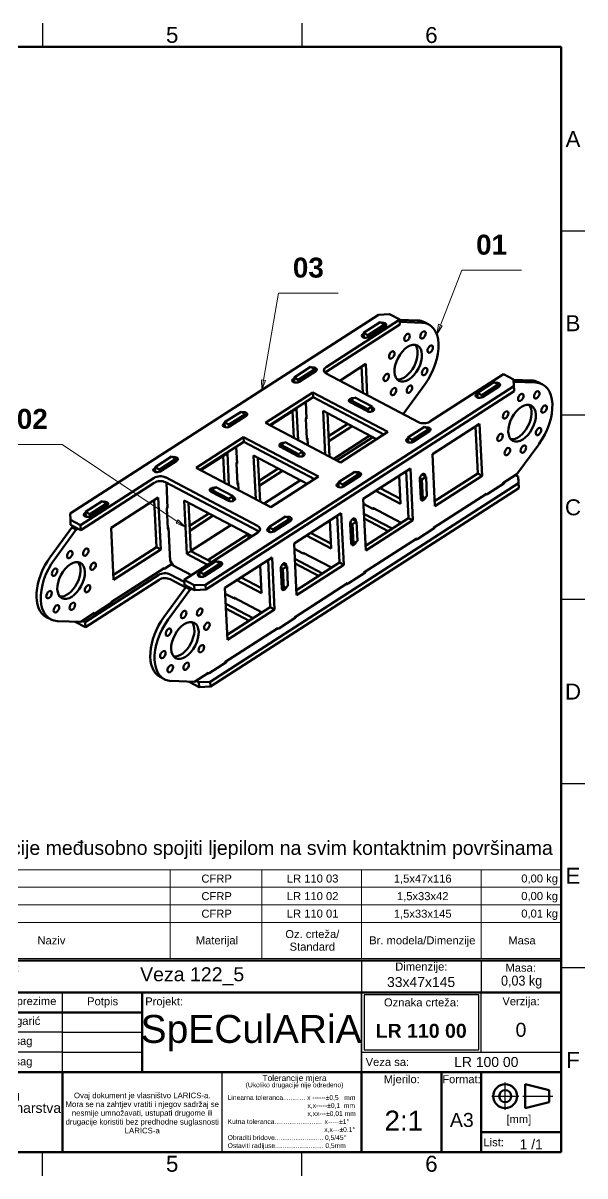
# Model space of a CAD drawing. Header units: millimetres. Extents: x 0 to 277, y 3 to 195.
# Drawn here: x 183.4 to 277.3, y 2.7 to 195.3 of the extents above; entities that cross this region are included whole.
import ezdxf
from ezdxf.enums import TextEntityAlignment as Align

# ---------------------------------------------------------------- set-up
doc = ezdxf.new("R2010")
doc.units = ezdxf.units.MM
doc.header["$LTSCALE"] = 0.666667
doc.layers.add('Sketch Geometry(INTECO)', color=7, linetype='Continuous', lineweight=50)
doc.layers.add('Symbols(INTECO)', color=7, linetype='Continuous', lineweight=18)
doc.layers.add('Visible Edges(INTECO)', color=7, linetype='Continuous', lineweight=50, true_color=0x262659)
doc.styles.add('Baloon tekst - INTECO', font='arialbd.ttf')
doc.styles.add('Current-ISO', font='arial.ttf')
doc.styles.add('Current-ISO-INTECO', font='arial.ttf')
doc.styles.add('Text Style101', font='arial.ttf')
doc.styles.add('Text Style102', font='arialbd.ttf')
doc.styles.add('Text Style108', font='arial.ttf', dxfattribs={"width": 0.9})
doc.styles.add('Text Style40', font='arial.ttf')
doc.styles.add('Text Style77', font='arial.ttf')
doc.styles.add('Text Style81', font='arial.ttf')

# ---------------------------------------------------------------- blocks, each defined once
blk = doc.blocks.new('Borders INTECO Okvir')
at = {"layer": 'Sketch Geometry(INTECO)', "lineweight": 25}
for p, q in [((280, 293), (280, 287)), ((345, 293), (345, 287)), ((416, 240.83), (410, 240.83)), ((416, 194.67), (410, 194.67)), ((416, 148.5), (410, 148.5)), ((416, 102.33), (410, 102.33)), ((416, 56.17), (410, 56.17)), ((280, 4), (280, 10)), ((345, 4), (345, 10))]:
    blk.add_line(p, q, dxfattribs=at)
at = {"layer": 'Sketch Geometry(INTECO)'}
for p, q in [((410, 287), (20, 287)), ((410, 10), (410, 287)), ((20, 10), (410, 10))]:
    blk.add_line(p, q, dxfattribs=at)
at = {"layer": 'Symbols(INTECO)', "color": 7, "char_height": 4, "style": 'Current-ISO-INTECO'}
for s, insert, attachment_point in [('\\fArial|b0|i0;\\H4.0000;5', (312.5, 292.05), 2), ('\\fArial|b0|i0;\\H4.0000;6', (377.5, 292), 2), ('\\fArial|b0|i0;\\H4.0000;A', (413, 263.92), 5), ('\\fArial|b0|i0;\\H4.0000;B', (413, 217.75), 5), ('\\fArial|b0|i0;\\H4.0000;C', (413, 171.58), 5), ('\\fArial|b0|i0;\\H4.0000;D', (413, 125.42), 5), ('\\fArial|b0|i0;\\H4.0000;E', (413, 79.25), 5), ('\\fArial|b0|i0;\\H4.0000;F', (413, 33.08), 5), ('\\fArial|b0|i0;\\H4.0000;5', (312.5, 5), 8), ('\\fArial|b0|i0;\\H4.0000;6', (377.5, 5), 8)]:
    blk.add_mtext(s, dxfattribs=dict(at, insert=insert, attachment_point=attachment_point))
blk = doc.blocks.new('Popis pozicija')
at = {"layer": 'Symbols(INTECO)'}
for p, q in [((410, 80.76), (230, 80.76)), ((230, 80.76), (230, 67.57)), ((240, 80.76), (240, 67.57)), ((252, 80.76), (252, 67.57)), ((312, 80.76), (312, 67.57)), ((335, 80.76), (335, 67.57)), ((360, 80.76), (360, 67.57)), ((390, 80.76), (390, 67.57)), ((410, 80.76), (410, 67.57)), ((410, 76.36), (230, 76.36)), ((410, 71.96), (230, 71.96)), ((410, 67.57), (230, 67.57)), ((230, 58.54), (230, 67.57)), ((240, 58.54), (240, 67.57)), ((252, 58.54), (252, 67.57)), ((312, 58.54), (312, 67.57)), ((335, 58.54), (335, 67.57)), ((360, 58.54), (360, 67.57)), ((390, 58.54), (390, 67.57)), ((410, 58.54), (410, 67.57)), ((410, 58.54), (230, 58.54))]:
    blk.add_line(p, q, dxfattribs=at)
at = {"layer": 'Symbols(INTECO)', "attachment_point": 7, "style": 'Current-ISO'}
for s, insert, char_height in [('03', (233.56, 77.52), 2.007), ('2', (245.31, 77.55), 2.01), ('Poklopac', (253.13, 77), 2.007), ('CFRP', (319.83, 77.51), 2.007), ('LR 110 03', (341.25, 77.52), 2.007), ('1,5x47x116', (368.07, 77.16), 2.007), ('0,00 kg', (400.03, 76.96), 2.007), ('02', (233.56, 73.12), 2.007), ('3', (245.34, 73.12), 2.01), ('Greda', (253.06, 73.11), 2.007), ('CFRP', (319.83, 73.11), 2.007), ('LR 110 02', (341.25, 73.12), 2.007), ('1,5x33x42', (368.85, 72.76), 2.007), ('0,00 kg', (400.03, 72.57), 2.007), ('01', (233.56, 68.73), 2.007), ('2', (245.31, 68.76), 2.01), ('Bocni nosac', (253.12, 68.73), 2.0066), ('CFRP', (319.83, 68.71), 2.007), ('LR 110 01', (341.25, 68.73), 2.007), ('1,5x33x145', (368.07, 68.36), 2.007), ('0,01 kg', (400.03, 68.17), 2.007), ('Poz.', (232.42, 62.02), 2.007), ('Kom.', (242.94, 62.02), 2.007), ('Naziv', (278.72, 62.02), 2.007), ('Materijal', (318.42, 61.46), 2.007), ('Oz. crteža/', (340.87, 63.6), 2.0066), ('Br. modela/Dimenzije', (361.9, 61.45), 2.0066), ('Masa', (396.79, 62.02), 2.007), ('Standard', (341.94, 60.44), 2.007)]:
    blk.add_mtext(s, dxfattribs=dict(at, insert=insert, char_height=char_height))
blk = doc.blocks.new('Title Blocks LARICS Sastavna')
at = {"layer": 'Sketch Geometry(INTECO)'}
for p, q in [((9.74, 57.81), (9.74, 67.81)), ((9.74, 67.81), (24.74, 67.81)), ((24.74, 67.81), (44.74, 67.81)), ((44.74, 67.81), (139.74, 67.81)), ((139.74, 67.81), (169.74, 67.81)), ((169.74, 67.81), (189.74, 67.81)), ((189.74, 67.81), (189.74, 59.81)), ((9.74, 59.81), (9.74, 54.81)), ((24.74, 59.81), (9.74, 59.81)), ((44.74, 59.81), (24.74, 59.81)), ((64.74, 59.81), (44.74, 59.81)), ((64.74, 59.81), (84.74, 59.81)), ((84.74, 39.81), (84.74, 59.81)), ((84.74, 59.81), (139.74, 59.81)), ((139.74, 59.81), (189.74, 59.81)), ((189.74, 59.81), (189.74, 39.81)), ((9.74, 54.81), (9.74, 49.81)), ((24.74, 54.81), (9.74, 54.81)), ((44.74, 54.81), (24.74, 54.81)), ((64.74, 54.81), (44.74, 54.81)), ((64.74, 54.81), (84.74, 54.81)), ((9.74, 49.81), (9.74, 44.81)), ((9.74, 44.81), (9.74, 39.81)), ((84.74, 44.81), (84.74, 39.81)), ((64.74, 39.81), (9.74, 39.81)), ((9.74, 39.81), (9.74, 19.81)), ((64.74, 19.81), (64.74, 39.81)), ((139.74, 39.81), (64.74, 39.81)), ((64.74, 39.81), (64.74, 19.81)), ((139.74, 39.81), (84.74, 39.81)), ((139.74, 19.81), (139.74, 39.81)), ((159.74, 39.81), (139.74, 39.81)), ((139.74, 39.81), (139.74, 19.81)), ((189.74, 39.81), (139.74, 39.81)), ((159.74, 19.81), (159.74, 39.81)), ((169.74, 39.81), (159.74, 39.81)), ((159.74, 39.81), (159.74, 19.81)), ((169.74, 19.81), (169.74, 39.81)), ((189.74, 39.81), (169.74, 39.81)), ((169.74, 39.81), (169.74, 19.81)), ((189.74, 19.81), (189.74, 39.81)), ((180.74, 36.81), (180.74, 30.81)), ((180.74, 36.81), (186.74, 35.31)), ((186.74, 35.31), (186.74, 32.31)), ((180.74, 30.81), (186.74, 32.31)), ((169.74, 24.81), (189.74, 24.81)), ((9.74, 19.81), (64.74, 19.81)), ((64.74, 19.81), (139.74, 19.81)), ((139.74, 19.81), (159.74, 19.81)), ((159.74, 19.81), (169.74, 19.81)), ((169.74, 19.81), (189.74, 19.81))]:
    blk.add_line(p, q, dxfattribs=at)
at = {"layer": 'Sketch Geometry(INTECO)', "lineweight": 25}
for p, q in [((24.74, 67.81), (24.74, 57.8)), ((44.74, 67.81), (44.74, 57.8)), ((139.74, 67.81), (139.74, 59.81)), ((169.74, 67.81), (169.74, 59.81)), ((24.74, 59.81), (24.74, 54.81)), ((44.74, 54.81), (44.74, 59.81)), ((64.74, 54.81), (64.74, 59.81)), ((139.74, 59.81), (139.74, 39.81)), ((139.74, 39.81), (139.74, 59.81)), ((169.14, 59.21), (140.34, 59.21)), ((140.34, 59.21), (140.34, 45.41)), ((169.14, 45.41), (169.14, 59.21)), ((169.74, 44.81), (169.74, 59.81)), ((24.74, 54.81), (24.74, 49.81)), ((44.74, 49.81), (44.74, 54.81)), ((64.74, 49.81), (64.74, 54.81)), ((24.74, 49.81), (9.74, 49.81)), ((24.74, 49.81), (24.74, 44.81)), ((44.74, 49.81), (24.74, 49.81)), ((44.74, 44.81), (44.74, 49.81)), ((64.74, 49.81), (44.74, 49.81)), ((64.74, 44.81), (64.74, 49.81)), ((64.74, 49.81), (84.74, 49.81)), ((24.74, 44.81), (9.74, 44.81)), ((44.74, 44.81), (24.74, 44.81)), ((24.74, 44.81), (24.74, 39.81)), ((44.74, 39.81), (44.74, 44.81)), ((64.74, 44.81), (44.74, 44.81)), ((44.74, 44.81), (44.74, 39.81)), ((64.74, 39.81), (64.74, 44.81)), ((64.74, 44.81), (84.74, 44.81)), ((139.74, 44.81), (189.74, 44.81)), ((140.34, 45.41), (169.14, 45.41)), ((104.74, 19.81), (104.74, 39.81))]:
    blk.add_line(p, q, dxfattribs=at)
at = {"layer": 'Sketch Geometry(INTECO)', "linetype": 'Continuous', "lineweight": 25}
for p, q in [((175.74, 30.4), (175.74, 37.25)), ((172.36, 33.81), (179.15, 33.81)), ((180.18, 33.81), (187.72, 33.81))]:
    blk.add_line(p, q, dxfattribs=at)
at = {"layer": 'Sketch Geometry(INTECO)'}
for radius in [3, 1.5]:
    blk.add_circle((175.74, 33.81), radius, dxfattribs=at)
at = {"layer": 'Symbols(INTECO)', "color": 7, "style": 'Current-ISO-INTECO'}
for s, insert, char_height, width, attachment_point in [('Pozicija:', (17.24, 66), 2.007, 15.1495, 5), ('Komada:', (34.65, 66), 2.007, 19.3631, 5), ('Dimenzije:', (154.71, 66), 2.007, 28.4296, 5), ('Masa:', (179.63, 66), 2.007, 18.4679, 5), ('Datum', (34.75, 57.35), 2.007, 20.0481, 5), ('Ime i prezime', (54.8, 57.35), 2.0066, 20.0481, 5), ('Potpis', (74.8, 57.3), 2.007, 20.1445, 5), ('Projekt:', (85.48, 57.27), 2.007, 16.0912, 4), ('Oznaka crteža:', (154.77, 57.3), 2.0066, 29.9734, 5), ('Verzija:', (179.71, 57.3), 2.007, 19.8632, 5), ('Konstruirao', (10.15, 52.31), 2.0066, 14.8433, 4), ('Kontrolirao', (10.15, 47.37), 2.0066, 14.8433, 4), ('Odobrio', (10.15, 42.31), 2.007, 14.8433, 4), ('Veza sa:', (140.75, 42.36), 2.007, 16.7091, 4), ('Mjerilo:', (149.81, 39.07), 2.007, 19.68, 2), ('Format:', (164.79, 39.07), 2.007, 9.8587, 2), ('[mm]', (176.05, 29.06), 2.007, 6.2278, 1), ('List:', (170.28, 22.23), 2.007, 5.4215, 4)]:
    blk.add_mtext(s, dxfattribs=dict(at, insert=insert, char_height=char_height, width=width, attachment_point=attachment_point))
at = {"layer": 'Symbols(INTECO)', "color": 7, "insert": (50.03, 66), "char_height": 2.007, "attachment_point": 5, "style": 'Current-ISO-INTECO'}
blk.add_mtext('Naziv:', dxfattribs=at)
at = {"layer": 'Symbols(INTECO)', "color": 7, "style": 'Current-ISO-INTECO'}
for s, insert, char_height, width, attachment_point, line_spacing_factor in [('{\\H0.74753x;Tolerancije mjera\\H1.33773x;\\P\\H0.59803x;(Ukoliko drugacije nije odredeno)\\H1.30584x; }', (122.92, 37.39), 2.0066, 44.5938, 5, 0.750678), ('{\\H1.24589x;Sveučilište u Zagrebu\\PFakultet elektrotehike i računarstva\\H1.40478x; \\H0.71186x;\\P\\fGeorgia|b1|i0|c0|p18;\\H2x;LARICS\\H1.21393x; }', (37.3, 29.57), 2.0066, 69.724, 5, 0.733889), ('\\fArial|b0|i0;\\H1.4000;Ovaj dokument je vlasništvo LARICS-a.\\PMora se na zahtjev vratiti i njegov sadržaj se nesmije umnožavati, ustupati drugome ili drugacije koristiti bez predhodne suglasnosti LARICS-a', (84.73, 29.58), 1.4, 40.0328, 5, 0.944221), ('\\fArial|b0|i0;\\H1.2000;Linearna toleranca............ x ------\\fAIGDT|b0|i0;\\H1.2000;`\\fArial|b0|i0;\\H1.2000;0,5   mm\\P                                           x,x-----\\fAIGDT|b0|i0;\\H1.2000;`\\fArial|b0|i0;\\H1.2000;0,1  mm\\P                                           x,xx---\\fAIGDT|b0|i0;\\H1.2000;`\\fArial|b0|i0;\\H1.2000;0,01 mm\\PKutna toleranca.......................... x-----\\fAIGDT|b0|i0;\\H1.2000;`\\fArial|b0|i0;\\H1.2000;1\\fAIGDT|b0|i0;\\H1.2000;~\\P\\fArial|b0|i0;\\H1.2000;                                                    x,x---\\fAIGDT|b0|i0;\\H1.2000;`\\fArial|b0|i0;\\H1.2000;0.1\\fAIGDT|b0|i0;\\H1.2000;~\\P\\fArial|b0|i0;\\H1.2000;Obraditi bridove.......................... 0,5/45\\fAIGDT|b0|i0;\\H1.2000;~\\P\\fArial|b0|i0;\\H1.2000;Ostaviti radijuse.......................... 0,5mm', (106.15, 27.26), 1.2, 32.6482, 4, 1.0033), ('\\fArial|b0|i0;\\H2.5000;1 /1 ', (182.27, 21.73), 2.5, 16.21, 5, 0.708166)]:
    blk.add_mtext(s, dxfattribs=dict(at, insert=insert, char_height=char_height, width=width, attachment_point=attachment_point, line_spacing_factor=line_spacing_factor))
at = {"layer": 'Symbols(INTECO)', "color": 7}
for tag, p, height, style in [('Pozicija_001', (15.39, 61.17), 2.5, 'Text Style77'), ('Komada_001', (33.93, 61.15), 2.5, 'Text Style77'), ('TITLE_001', (84.2, 62.61), 3.5, 'Text Style40'), ('Gabariti_001', (146.11, 61.17), 2.5, 'Text Style77'), ('CREATION_DATE_001', (28.19, 51.34), 2.01, 'Current-ISO-INTECO'), ('AUTHOR_001', (45.75, 51.67), 2.01, 'Current-ISO-INTECO'), ('PROJECT_001', (84.32, 47.16), 7, 'Text Style101'), ('REVISION_NUMBER_001', (178.33, 48.7), 3.5, 'Text Style40'), ('PART_NUMBER_001', (143.26, 48.44), 3.5, 'Text Style102'), ('CHECKED_BY_001', (45.66, 46.66), 2.01, 'Current-ISO-INTECO'), ('ENG_APPROVED_BY_001', (45.66, 41.52), 2.01, 'Current-ISO-INTECO'), ('Veza_sa_001', (162.94, 41.13), 2.5, 'Text Style77'), ('<Mjerilo>_001', (145.47, 25.18), 5, 'Text Style81'), ('Sheet_Size_001', (161.87, 26.1), 3.5, 'Text Style40')]:
    blk.add_attdef(tag, p, '', height=height, dxfattribs=dict(at, style=style))
at = {"layer": 'Symbols(INTECO)', "color": 7, "style": 'Text Style108', "width": 0.9}
blk.add_attdef('MASS\\P2;_001', (174.7, 61.52), '', height=2.5, dxfattribs=at)
at = {"layer": 'Symbols(INTECO)', "color": 7, "style": 'Current-ISO-INTECO'}
for tag, p in [('CHECKED_DATE', (34.71, 47.3)), ('ENG_APPROVAL_DATE', (34.77, 42.34))]:
    blk.add_attdef(tag, text='', height=2.01, dxfattribs=at).set_placement(p, align=Align.MIDDLE_CENTER)
blk = doc.blocks.new('Balloon1')
at = {"layer": 'Symbols(INTECO)', "color": 7, "linetype": 'Continuous', "lineweight": 18}
for p, q in [((335.36, 203.49), (339.14, 225.28)), ((334.87, 203.57), (334.94, 201.02)), ((335.86, 203.4), (334.87, 203.57)), ((335.36, 203.49), (334.94, 201.02)), ((334.94, 201.02), (335.86, 203.4))]:
    blk.add_line(p, q, dxfattribs=at)
at = {"layer": 'Symbols(INTECO)'}
blk.add_line((339.14, 225.28), (354.14, 225.28), dxfattribs=at)
at = {"layer": 'Symbols(INTECO)', "color": 7, "linetype": 'Continuous', "lineweight": 18, "flags": 128}
blk.add_lwpolyline([(334.87, 203.57), (334.94, 201.02), (335.86, 203.4), (334.87, 203.57)], dxfattribs=at)
at = {"layer": 'Symbols(INTECO)', "color": 7}
blk.add_solid([(334.87, 203.57), (334.94, 201.02), (335.86, 203.4), (334.87, 203.57)], dxfattribs=at)
at = {"layer": 'Symbols(INTECO)', "color": 7, "insert": (346.64, 231.66), "char_height": 5, "attachment_point": 5, "style": 'Baloon tekst - INTECO'}
blk.add_mtext('03', dxfattribs=at)
blk = doc.blocks.new('Balloon2')
at = {"layer": 'Symbols(INTECO)', "color": 7, "linetype": 'Continuous', "lineweight": 18}
for p, q in [((379.74, 217.3), (385.09, 231.02)), ((379.27, 217.48), (378.83, 214.97)), ((379.74, 217.3), (378.83, 214.97)), ((378.83, 214.97), (380.21, 217.11)), ((380.21, 217.11), (379.27, 217.48))]:
    blk.add_line(p, q, dxfattribs=at)
at = {"layer": 'Symbols(INTECO)'}
blk.add_line((385.09, 231.02), (400.09, 231.02), dxfattribs=at)
at = {"layer": 'Symbols(INTECO)', "color": 7, "linetype": 'Continuous', "lineweight": 18, "flags": 128}
blk.add_lwpolyline([(379.27, 217.48), (378.83, 214.97), (380.21, 217.11), (379.27, 217.48)], dxfattribs=at)
at = {"layer": 'Symbols(INTECO)', "color": 7}
blk.add_solid([(379.27, 217.48), (378.83, 214.97), (380.21, 217.11), (379.27, 217.48)], dxfattribs=at)
at = {"layer": 'Symbols(INTECO)', "color": 7, "insert": (392.59, 237.41), "char_height": 5, "attachment_point": 5, "style": 'Baloon tekst - INTECO'}
blk.add_mtext('01', dxfattribs=at)
blk = doc.blocks.new('Balloon3')
at = {"layer": 'Symbols(INTECO)'}
blk.add_line((284.92, 187.35), (269.92, 187.35), dxfattribs=at)
at = {"layer": 'Symbols(INTECO)', "color": 7, "linetype": 'Continuous', "lineweight": 18}
for p, q in [((313.73, 168.05), (284.92, 187.35)), ((314.01, 168.46), (313.46, 167.63)), ((313.46, 167.63), (315.81, 166.65)), ((313.73, 168.05), (315.81, 166.65)), ((315.81, 166.65), (314.01, 168.46))]:
    blk.add_line(p, q, dxfattribs=at)
at = {"layer": 'Symbols(INTECO)', "color": 7, "linetype": 'Continuous', "lineweight": 18, "flags": 128}
blk.add_lwpolyline([(313.46, 167.63), (315.81, 166.65), (314.01, 168.46), (313.46, 167.63)], dxfattribs=at)
at = {"layer": 'Symbols(INTECO)', "color": 7}
blk.add_solid([(313.46, 167.63), (315.81, 166.65), (314.01, 168.46), (313.46, 167.63)], dxfattribs=at)
at = {"layer": 'Symbols(INTECO)', "color": 7, "insert": (277.42, 193.74), "char_height": 5, "attachment_point": 5, "style": 'Baloon tekst - INTECO'}
blk.add_mtext('02', dxfattribs=at)

msp = doc.modelspace()

# ---------------------------------------------------------------- linework, layer by layer
at = {"layer": 'Visible Edges(INTECO)'}
for p, q in [((191.27, 113.39), (242.8, 146.58)), ((242.8, 146.58), (244.68, 146.66)), ((244.68, 146.66), (246.37, 145.77)), ((234.06, 137.85), (246.37, 145.77)), ((246.41, 144.96), (234.1, 137.04)), ((240.32, 143.57), (243.08, 145.35)), ((243.8, 144.97), (241.04, 143.19)), ((243.94, 144.63), (241.18, 142.85)), ((243.08, 145.35), (243.8, 144.97)), ((243.82, 144.56), (243.8, 144.97)), ((246.37, 145.77), (246.41, 144.96)), ((246.37, 145.74), (249.35, 145.64)), ((250.07, 145.26), (246.39, 145.38)), ((250.49, 145.35), (251.21, 144.96)), ((240.21, 143.36), (240.33, 143.43)), ((241.04, 143.19), (240.32, 143.57)), ((240.36, 142.76), (240.32, 143.57)), ((241.06, 142.79), (241.04, 143.19)), ((228.7, 136.09), (231.46, 137.86)), ((232.19, 137.48), (229.42, 135.71)), ((232.32, 137.15), (229.56, 135.37)), ((231.46, 137.86), (232.19, 137.48)), ((232.2, 137.08), (232.19, 137.48)), ((236.35, 135.57), (240.68, 138.36)), ((240.21, 133.53), (240, 137.92)), ((240.68, 138.36), (240.93, 133.15)), ((228.59, 135.88), (228.71, 135.95)), ((229.42, 135.71), (228.7, 136.09)), ((228.74, 135.28), (228.7, 136.09)), ((229.44, 135.31), (229.42, 135.71)), ((249.52, 128.63), (234.1, 136.75)), ((246.94, 129.99), (250.57, 134.95)), ((263.71, 136.64), (251.4, 128.72)), ((259.35, 133.55), (262.11, 135.33)), ((262.83, 134.95), (260.07, 133.17)), ((262.11, 135.33), (262.83, 134.95)), ((262.85, 134.54), (262.83, 134.95)), ((263.71, 136.64), (265.4, 135.75)), ((265.4, 135.75), (265.44, 134.65)), ((265.44, 134.94), (265.4, 135.75)), ((265.4, 135.72), (268.38, 135.62)), ((269.1, 135.24), (265.42, 135.36)), ((265.48, 133.84), (265.44, 134.94)), ((269.52, 135.32), (270.24, 134.94)), ((265.44, 134.65), (213.91, 101.47)), ((265.48, 133.84), (213.95, 100.66)), ((223.93, 128.51), (231.87, 133.62)), ((231.87, 133.62), (244.39, 127.02)), ((231.87, 133.62), (231.91, 132.81)), ((259.24, 133.34), (259.36, 133.41)), ((260.07, 133.17), (259.35, 133.55)), ((259.39, 132.74), (259.35, 133.55)), ((260.09, 132.77), (260.07, 133.17)), ((262.97, 134.61), (260.2, 132.83)), ((265.44, 134.65), (265.48, 133.84)), ((231.91, 132.81), (224.65, 128.13)), ((230.67, 132.01), (230.81, 129.21)), ((243.72, 126.59), (231.91, 132.81)), ((240.96, 130.45), (238.07, 131.97)), ((238.17, 132.31), (238.86, 132.76)), ((241.06, 130.79), (238.17, 132.31)), ((238.17, 132.31), (238.19, 131.91)), ((238.86, 132.76), (241.75, 131.24)), ((241.75, 131.24), (241.06, 130.79)), ((241.75, 131.24), (241.79, 130.43)), ((241.76, 131.1), (241.88, 131.04)), ((217.09, 128.61), (219.85, 130.38)), ((220.57, 130), (217.81, 128.23)), ((220.7, 129.67), (217.94, 127.89)), ((219.85, 130.38), (220.57, 130)), ((220.59, 129.6), (220.57, 130)), ((224.73, 128.09), (229.12, 130.91)), ((228.65, 126.02), (228.44, 130.47)), ((229.12, 130.91), (229.38, 125.64)), ((230.85, 125.89), (230.69, 129.14)), ((230.81, 129.21), (230.7, 129.27)), ((233.56, 130.53), (242.51, 125.81)), ((233.91, 123.25), (233.56, 130.53)), ((234.29, 130.14), (234.64, 122.87)), ((241.08, 130.4), (241.06, 130.79)), ((216.98, 128.4), (217.09, 128.47)), ((217.81, 128.23), (217.09, 128.61)), ((217.12, 127.8), (217.09, 128.61)), ((217.83, 127.83), (217.81, 128.23)), ((236.46, 121.91), (223.93, 128.51)), ((234.48, 126.29), (237.68, 128.35)), ((238.41, 127.97), (234.51, 125.47)), ((247.73, 126.07), (250.49, 127.84)), ((251.22, 127.46), (248.45, 125.69)), ((250.49, 127.84), (251.22, 127.46)), ((251.23, 127.06), (251.22, 127.46)), ((251.83, 123.26), (259.71, 128.34)), ((259.41, 120.07), (259.03, 127.9)), ((259.71, 128.34), (260.13, 119.69)), ((212.32, 121.03), (220.25, 126.14)), ((220.29, 125.33), (213.03, 120.65)), ((220.25, 126.14), (232.78, 119.54)), ((220.25, 126.14), (220.29, 125.33)), ((232.1, 119.11), (220.29, 125.33)), ((226.55, 124.83), (227.24, 125.28)), ((227.24, 125.28), (230.13, 123.76)), ((230.84, 126.03), (230.96, 125.97)), ((230.96, 125.97), (231.02, 124.77)), ((235.33, 122.51), (241.38, 126.41)), ((235.81, 122.25), (241.87, 126.15)), ((244.39, 127.02), (236.46, 121.91)), ((247.62, 125.86), (247.74, 125.93)), ((248.45, 125.69), (247.73, 126.07)), ((247.77, 125.26), (247.73, 126.07)), ((248.47, 125.29), (248.45, 125.69)), ((251.35, 127.13), (248.59, 125.35)), ((213.12, 120.6), (217.56, 123.47)), ((217.56, 123.47), (217.82, 118.13)), ((219.05, 124.53), (219.19, 121.73)), ((229.34, 122.97), (226.45, 124.49)), ((229.44, 123.31), (226.55, 124.83)), ((226.55, 124.83), (226.57, 124.42)), ((230.13, 123.76), (229.44, 123.31)), ((229.46, 122.92), (229.44, 123.31)), ((230.13, 123.76), (230.17, 122.95)), ((230.14, 123.62), (230.26, 123.56)), ((265.96, 119.96), (269.6, 124.93)), ((205.47, 121.12), (208.23, 122.9)), ((208.95, 122.52), (206.19, 120.74)), ((209.09, 122.19), (206.32, 120.41)), ((208.23, 122.9), (208.95, 122.52)), ((208.97, 122.11), (208.95, 122.52)), ((217.1, 118.51), (216.88, 123.03)), ((219.23, 118.41), (219.07, 121.65)), ((219.19, 121.73), (219.08, 121.79)), ((221.94, 123.04), (230.9, 118.33)), ((222.29, 115.77), (221.94, 123.04)), ((222.67, 122.66), (223.02, 115.39)), ((252.25, 114.61), (251.83, 123.26)), ((205.36, 120.92), (205.47, 120.99)), ((206.19, 120.74), (205.47, 121.12)), ((205.51, 120.32), (205.47, 121.12)), ((206.21, 120.35), (206.19, 120.74)), ((224.84, 114.43), (212.32, 121.03)), ((222.86, 118.81), (226.07, 120.87)), ((226.79, 120.49), (222.9, 117.98)), ((232.78, 119.54), (224.84, 114.43)), ((236.12, 118.59), (238.88, 120.36)), ((239.6, 119.98), (236.84, 118.2)), ((239.73, 119.65), (236.97, 117.87)), ((238.88, 120.36), (239.6, 119.98)), ((239.62, 119.58), (239.6, 119.98)), ((240.27, 115.82), (248.15, 120.89)), ((246.29, 119.69), (246.52, 115.01)), ((247.85, 112.62), (247.47, 120.45)), ((248.15, 120.89), (248.57, 112.24)), ((250.06, 119.88), (250.77, 119.51)), ((250.77, 119.51), (250.08, 119.06)), ((250.64, 119.71), (250.65, 119.57)), ((250.77, 119.51), (250.92, 116.26)), ((252.21, 115.43), (259.41, 120.07)), ((260.13, 119.69), (252.25, 114.61)), ((259.41, 120.07), (260.13, 119.69)), ((263.63, 118.46), (265.96, 119.96)), ((265.7, 119.79), (266.18, 119.53)), ((266.18, 119.53), (266.22, 118.43)), ((266.22, 118.72), (266.18, 119.53)), ((193, 111.41), (205.31, 119.33)), ((205.34, 118.52), (193.04, 110.59)), ((207.19, 119.42), (222.61, 111.3)), ((222.64, 110.49), (207.23, 118.61)), ((207.37, 118.53), (207.57, 114.25)), ((266.22, 118.43), (214.69, 85.25)), ((266.26, 117.62), (214.73, 84.44)), ((214.93, 117.35), (215.62, 117.8)), ((215.62, 117.8), (218.52, 116.27)), ((219.22, 118.55), (219.35, 118.48)), ((219.35, 118.48), (219.4, 117.29)), ((223.71, 115.02), (229.77, 118.92)), ((236.01, 118.38), (236.12, 118.45)), ((236.84, 118.2), (236.12, 118.59)), ((236.15, 117.78), (236.12, 118.59)), ((236.86, 117.81), (236.84, 118.2)), ((243.08, 117.63), (246.48, 115.84)), ((249.88, 115.87), (249.72, 119.11)), ((250.08, 119.06), (249.73, 119.25)), ((250.23, 115.82), (250.08, 119.06)), ((263.75, 118.39), (260.99, 116.61)), ((263.63, 118.46), (263.63, 118.32)), ((266.26, 117.62), (266.22, 118.72)), ((266.22, 118.43), (266.26, 117.62)), ((198.12, 110.95), (206, 116.02)), ((206, 116.02), (206.42, 107.37)), ((217.72, 115.49), (214.83, 117.01)), ((217.83, 115.83), (214.93, 117.35)), ((214.93, 117.35), (214.95, 116.94)), ((218.52, 116.27), (217.83, 115.83)), ((217.84, 115.44), (217.83, 115.83)), ((218.52, 116.27), (218.55, 115.47)), ((218.52, 116.14), (218.64, 116.08)), ((240.69, 107.17), (240.27, 115.82)), ((246.52, 115.01), (242.39, 117.18)), ((249.87, 116.01), (250.23, 115.82)), ((250.92, 116.26), (250.23, 115.82)), ((252.01, 110.97), (260.87, 116.68)), ((260.87, 116.68), (260.87, 116.55)), ((193.85, 113.64), (196.61, 115.42)), ((197.33, 115.04), (194.57, 113.26)), ((197.47, 114.71), (194.71, 112.93)), ((196.61, 115.42), (197.33, 115.04)), ((197.35, 114.63), (197.33, 115.04)), ((205.7, 107.75), (205.32, 115.58)), ((207.57, 114.25), (207.46, 114.3)), ((207.61, 110.93), (207.46, 114.17)), ((210.33, 115.56), (221.69, 109.58)), ((210.76, 106.64), (210.33, 115.56)), ((211.06, 115.18), (211.45, 107.09)), ((241.74, 114.23), (240.31, 114.98)), ((241.85, 114.3), (246.59, 111.81)), ((241.86, 114.18), (241.85, 114.3)), ((191.31, 112.29), (191.27, 113.39)), ((191.35, 111.48), (191.31, 112.29)), ((193, 111.41), (191.31, 112.29)), ((193.74, 113.44), (193.86, 113.51)), ((194.57, 113.26), (193.85, 113.64)), ((193.89, 112.84), (193.85, 113.64)), ((194.59, 112.87), (194.57, 113.26)), ((211.24, 111.32), (214.45, 113.39)), ((215.17, 113.01), (211.28, 110.5)), ((224.5, 111.1), (227.26, 112.88)), ((227.98, 112.5), (225.22, 110.72)), ((228.11, 112.17), (225.35, 110.39)), ((227.26, 112.88), (227.98, 112.5)), ((228, 112.09), (227.98, 112.5)), ((228.71, 108.37), (236.59, 113.45)), ((234.67, 112.21), (234.9, 107.53)), ((236.29, 105.18), (235.91, 113.01)), ((236.59, 113.45), (237.01, 104.8)), ((238.46, 111.58), (238.11, 111.77)), ((238.44, 112.4), (239.15, 112.03)), ((239.15, 112.03), (238.46, 111.58)), ((239.02, 112.23), (239.03, 112.09)), ((239.15, 112.03), (239.31, 108.78)), ((240.39, 113.32), (245.09, 110.85)), ((244.42, 110.41), (240.43, 112.51)), ((240.65, 107.99), (247.85, 112.62)), ((248.57, 112.24), (240.69, 107.17)), ((247.85, 112.62), (248.57, 112.24)), ((187.93, 106.08), (191.57, 111.06)), ((192.29, 110.68), (188.65, 105.7)), ((193.04, 110.59), (191.35, 111.48)), ((191.57, 111.06), (191.83, 111.23)), ((191.57, 111.06), (192.29, 110.68)), ((192.56, 110.85), (192.29, 110.68)), ((193.04, 110.59), (193, 111.41)), ((198.54, 102.3), (198.12, 110.95)), ((207.61, 111.07), (207.73, 111)), ((207.73, 111), (208, 105.46)), ((222.65, 110.2), (210.34, 102.27)), ((211.44, 107.12), (218.15, 111.44)), ((214.3, 105.58), (221.03, 109.92)), ((221.03, 109.92), (221.68, 109.58)), ((221.03, 109.92), (221.07, 109.18)), ((224.39, 110.9), (224.5, 110.97)), ((225.22, 110.72), (224.5, 111.1)), ((224.54, 110.3), (224.5, 111.1)), ((225.24, 110.33), (225.22, 110.72)), ((231.46, 110.14), (234.86, 108.36)), ((238.26, 108.39), (238.1, 111.63)), ((238.62, 108.34), (238.46, 111.58)), ((252.13, 110.91), (249.37, 109.13)), ((252.01, 110.97), (252.02, 110.84)), ((229.13, 99.72), (228.71, 108.37)), ((234.9, 107.53), (230.77, 109.7)), ((238.25, 108.53), (238.62, 108.34)), ((239.31, 108.78), (238.62, 108.34)), ((240.39, 103.49), (249.25, 109.2)), ((249.25, 109.2), (249.26, 109.07)), ((198.5, 103.12), (205.7, 107.75)), ((206.42, 107.37), (198.54, 102.3)), ((205.7, 107.75), (206.42, 107.37)), ((211.45, 107.09), (210.76, 106.64)), ((214.26, 104.8), (210.76, 106.64)), ((211.45, 107.09), (214.95, 105.24)), ((217.15, 100.93), (225.03, 106)), ((225.03, 106), (225.45, 97.35)), ((230.12, 106.75), (228.76, 107.47)), ((230.24, 106.82), (234.97, 104.33)), ((230.24, 106.7), (230.24, 106.82)), ((198.13, 98.55), (206.99, 104.25)), ((206.99, 104.25), (206.99, 104.13)), ((208.31, 104.97), (207.11, 104.19)), ((208.5, 104.67), (208, 105.46)), ((208.5, 104.67), (211.56, 103.06)), ((212.88, 103.62), (215.64, 105.4)), ((216.36, 105.02), (213.6, 103.24)), ((216.5, 104.69), (213.74, 102.91)), ((215.64, 105.4), (216.36, 105.02)), ((216.38, 104.61), (216.36, 105.02)), ((223.06, 104.73), (223.28, 100.05)), ((224.73, 97.73), (224.35, 105.56)), ((226.84, 104.1), (226.49, 104.28)), ((226.64, 100.91), (226.49, 104.15)), ((226.83, 104.92), (227.53, 104.54)), ((227.53, 104.54), (226.84, 104.1)), ((227, 100.86), (226.84, 104.1)), ((227.41, 104.75), (227.41, 104.61)), ((227.53, 104.54), (227.69, 101.3)), ((228.84, 105.81), (233.47, 103.37)), ((232.8, 102.93), (228.88, 105)), ((229.09, 100.54), (236.29, 105.18)), ((237.01, 104.8), (229.13, 99.72)), ((236.29, 105.18), (237.01, 104.8)), ((193.78, 95.19), (206.09, 103.11)), ((206.13, 102.3), (193.82, 94.37)), ((207.97, 103.2), (210.36, 101.94)), ((210.59, 101.03), (208.01, 102.39)), ((210.34, 102.27), (210.38, 101.46)), ((212.03, 101.39), (210.34, 102.27)), ((212.77, 103.42), (212.89, 103.49)), ((213.6, 103.24), (212.88, 103.62)), ((212.92, 102.82), (212.88, 103.62)), ((213.62, 102.85), (213.6, 103.24)), ((223.28, 100.05), (219.16, 102.22)), ((219.85, 102.66), (223.24, 100.88)), ((240.51, 103.43), (237.75, 101.65)), ((240.39, 103.49), (240.4, 103.36)), ((206.96, 96.06), (210.6, 101.04)), ((211.32, 100.66), (207.68, 95.68)), ((212.07, 100.57), (210.38, 101.46)), ((210.6, 101.04), (210.86, 101.21)), ((210.6, 101.04), (211.32, 100.66)), ((211.59, 100.83), (211.32, 100.66)), ((213.91, 101.47), (212.03, 101.39)), ((212.03, 101.39), (212.07, 100.57)), ((212.07, 100.57), (213.95, 100.66)), ((213.95, 100.66), (213.91, 101.47)), ((217.57, 92.28), (217.15, 100.93)), ((226.64, 101.05), (227, 100.86)), ((227.69, 101.3), (227, 100.86)), ((228.78, 96.01), (237.63, 101.71)), ((237.63, 101.71), (237.64, 101.59)), ((198.25, 98.49), (195.49, 96.71)), ((198.13, 98.55), (198.14, 98.41)), ((218.51, 99.27), (217.2, 99.95)), ((217.28, 98.29), (221.86, 95.89)), ((218.62, 99.34), (223.35, 96.85)), ((218.63, 99.22), (218.62, 99.34)), ((193.04, 95.27), (195.37, 96.77)), ((195.37, 96.77), (195.38, 96.65)), ((221.18, 95.45), (217.32, 97.48)), ((217.53, 93.1), (224.73, 97.73)), ((225.45, 97.35), (217.57, 92.28)), ((224.73, 97.73), (225.45, 97.35)), ((187.29, 96.07), (188.02, 95.69)), ((189.15, 95.4), (193.04, 95.27)), ((192.13, 95.26), (192.13, 95.3)), ((193.82, 94.37), (192.13, 95.26)), ((193.78, 95.19), (193.3, 95.44)), ((193.82, 94.37), (193.78, 95.19)), ((228.9, 95.95), (226.14, 94.17)), ((228.78, 96.01), (228.78, 95.87)), ((217.16, 88.53), (226.02, 94.23)), ((226.02, 94.23), (226.02, 94.11)), ((212.07, 85.25), (214.4, 86.75)), ((214.4, 86.75), (214.41, 86.63)), ((217.28, 88.47), (214.52, 86.69)), ((217.16, 88.53), (217.17, 88.39)), ((206.32, 86.05), (207.05, 85.67)), ((208.18, 85.38), (212.07, 85.25)), ((211.16, 85.28), (211.16, 85.24)), ((212.85, 84.35), (211.16, 85.24)), ((212.81, 85.17), (212.33, 85.42)), ((214.69, 85.25), (212.81, 85.17)), ((212.81, 85.17), (212.85, 84.35)), ((214.73, 84.44), (214.69, 85.25)), ((212.85, 84.35), (214.73, 84.44))]:
    msp.add_line(p, q, dxfattribs=at)
for centre, major_axis, ratio, start_param, end_param in [((243.45, 144.89), (0.666, 0.032), 0.58376, 5.492658, 8.123063), ((247.07, 138.86), (3.42, 6.49), 0.577056, 0, 0.272703), ((247.79, 138.48), (3.42, 6.49), 0.577056, 4.461494, 6.555889), ((240.69, 143.11), (-0.666, -0.032), 0.58376, 5.492658, 8.63425), ((247.07, 138.86), (-1.55, -2.95), 0.577056, 0.213922, 2.92767), ((231.84, 137.4), (0.666, 0.032), 0.58376, 5.492658, 8.123063), ((235.02, 137.34), (-1.33, -0.06), 0.58376, 5.492658, 7.063454), ((235.06, 136.53), (1.33, 0.06), 0.58376, 2.351065, 2.592901), ((229.08, 135.63), (-0.666, -0.032), 0.58376, 5.492658, 8.63425), ((262.48, 134.86), (0.666, 0.032), 0.58376, 5.492658, 8.123063), ((266.1, 128.84), (3.42, 6.49), 0.577056, 0, 0.272703), ((266.82, 128.46), (3.42, 6.49), 0.577056, 4.461494, 6.555889), ((259.72, 133.09), (-0.666, -0.032), 0.58376, 5.492658, 8.63425), ((238.53, 132.27), (-0.666, -0.032), 0.58376, 4.438842, 7.063454), ((241.42, 130.74), (0.666, 0.032), 0.58376, 3.921862, 7.063454), ((266.1, 128.84), (-1.55, -2.95), 0.577056, 0.213922, 2.92767), ((220.22, 129.92), (0.666, 0.032), 0.58376, 5.492658, 8.123063), ((231.15, 129.43), (0.311, 0.59), 0.577056, 1.644364, 2.367098), ((217.46, 128.15), (-0.666, -0.032), 0.58376, 5.492658, 8.63425), ((250.44, 129.22), (1.33, 0.06), 0.58376, 3.921862, 5.492658), ((250.87, 127.38), (0.666, 0.032), 0.58376, 5.492658, 8.123063), ((231.31, 126.19), (-0.311, -0.59), 0.577056, 5.508691, 6.231425), ((248.11, 125.61), (-0.666, -0.032), 0.58376, 5.492658, 8.63425), ((226.91, 124.78), (-0.666, -0.032), 0.58376, 4.438842, 7.063454), ((229.8, 123.26), (0.666, 0.032), 0.58376, 3.921862, 7.063454), ((208.6, 122.44), (0.666, 0.032), 0.58376, 5.492658, 8.123063), ((219.53, 121.95), (0.311, 0.59), 0.577056, 1.644364, 2.367098), ((205.84, 120.66), (-0.666, -0.032), 0.58376, 5.492658, 8.63425), ((206.27, 118.82), (-1.33, -0.06), 0.58376, 3.921862, 5.492658), ((239.25, 119.9), (0.666, 0.032), 0.58376, 5.492658, 8.123063), ((250.18, 119.41), (0.311, 0.59), 0.577056, 5.508691, 8.650284), ((206.31, 118.01), (1.33, 0.06), 0.58376, 0.780269, 2.351065), ((215.29, 117.3), (-0.666, -0.032), 0.58376, 4.438842, 7.063454), ((219.69, 118.71), (-0.311, -0.59), 0.577056, 5.508691, 6.231425), ((236.49, 118.12), (-0.666, -0.032), 0.58376, 5.492658, 8.63425), ((263.27, 118.65), (0.666, 0.032), 0.58376, 5.492658, 6.215392), ((218.18, 115.78), (0.666, 0.032), 0.58376, 3.921862, 7.063454), ((250.34, 116.17), (-0.311, -0.59), 0.577056, 5.508691, 8.119964), ((260.51, 116.87), (-0.666, -0.032), 0.58376, 1.628331, 2.351065), ((196.99, 114.96), (0.666, 0.032), 0.58376, 5.492658, 8.123063), ((207.92, 114.47), (0.311, 0.59), 0.577056, 1.644364, 2.367098), ((242.2, 114.52), (-0.666, -0.032), 0.58376, 0.780269, 1.503003), ((194.23, 113.18), (-0.666, -0.032), 0.58376, 5.492658, 8.63425), ((227.63, 112.42), (0.666, 0.032), 0.58376, 5.492658, 8.123063), ((238.56, 111.93), (0.311, 0.59), 0.577056, 5.508691, 8.650284), ((208.07, 111.23), (-0.311, -0.59), 0.577056, 5.508691, 6.231425), ((221.69, 110.71), (1.33, 0.06), 0.58376, 5.492658, 7.063454), ((221.72, 109.9), (1.33, 0.06), 0.58376, 0.548691, 0.780269), ((224.87, 110.64), (-0.666, -0.032), 0.58376, 5.492658, 8.63425), ((251.65, 111.16), (0.666, 0.032), 0.58376, 5.492658, 6.215392), ((238.72, 108.69), (-0.311, -0.59), 0.577056, 5.508691, 8.119964), ((248.89, 109.39), (-0.666, -0.032), 0.58376, 1.628331, 2.351065), ((190.71, 102.56), (-3.42, -6.49), 0.577056, 4.461494, 6.283185), ((230.58, 107.04), (-0.666, -0.032), 0.58376, 0.780269, 1.503003), ((191.43, 102.18), (-3.42, -6.49), 0.577056, 4.461494, 6.555889), ((190.71, 102.56), (-1.55, -2.95), 0.577056, 0.213922, 2.92767), ((206.63, 104.44), (-0.666, -0.032), 0.58376, 1.628331, 2.351065), ((216.02, 104.94), (0.666, 0.032), 0.58376, 5.492658, 8.123063), ((226.95, 104.45), (0.311, 0.59), 0.577056, 5.508691, 8.650284), ((207.05, 102.6), (-1.33, -0.06), 0.58376, 3.921862, 5.492658), ((207.09, 101.79), (1.33, 0.06), 0.58376, 0.780269, 2.351065), ((213.26, 103.16), (-0.666, -0.032), 0.58376, 5.492658, 8.63425), ((240.03, 103.68), (0.666, 0.032), 0.58376, 5.492658, 6.215392), ((227.1, 101.2), (-0.311, -0.59), 0.577056, 5.508691, 8.119964), ((237.27, 101.91), (-0.666, -0.032), 0.58376, 1.628331, 2.351065), ((197.77, 98.74), (0.666, 0.032), 0.58376, 5.492658, 6.215392), ((218.97, 99.56), (-0.666, -0.032), 0.58376, 0.780269, 1.503003), ((195.01, 96.96), (-0.666, -0.032), 0.58376, 1.628331, 2.351065), ((209.74, 92.54), (-3.42, -6.49), 0.577056, 4.461494, 6.283185), ((210.46, 92.16), (-3.42, -6.49), 0.577056, 4.461494, 6.555889), ((209.74, 92.54), (-1.55, -2.95), 0.577056, 0.213922, 2.92767), ((228.42, 96.2), (0.666, 0.032), 0.58376, 5.492658, 6.215392), ((225.65, 94.42), (-0.666, -0.032), 0.58376, 1.628331, 2.351065), ((216.8, 88.72), (0.666, 0.032), 0.58376, 5.492658, 6.215392), ((214.04, 86.94), (-0.666, -0.032), 0.58376, 1.628331, 2.351065)]:
    msp.add_ellipse(centre, major_axis=major_axis, ratio=ratio, start_param=start_param, end_param=end_param, dxfattribs=at)
for centre, major_axis in [((247.58, 142.8), (0.311, 0.59)), ((250.25, 143.21), (0.311, 0.59)), ((247.79, 138.48), (-1.55, -2.95)), ((251.47, 140.85), (-0.311, -0.59)), ((245.04, 139.86), (0.311, 0.59)), ((244.11, 136.11), (0.311, 0.59)), ((250.54, 137.09), (-0.311, -0.59)), ((245.34, 133.74), (-0.311, -0.59)), ((248, 134.15), (-0.311, -0.59)), ((266.61, 132.78), (0.311, 0.59)), ((269.28, 133.19), (0.311, 0.59)), ((266.82, 128.46), (-1.55, -2.95)), ((270.5, 130.83), (-0.311, -0.59)), ((264.07, 129.84), (0.311, 0.59)), ((269.57, 127.07), (-0.311, -0.59)), ((263.14, 126.09), (0.311, 0.59)), ((264.37, 123.72), (-0.311, -0.59)), ((267.03, 124.13), (-0.311, -0.59)), ((191.22, 106.51), (0.311, 0.59)), ((193.89, 106.92), (0.311, 0.59)), ((188.68, 103.56), (0.311, 0.59)), ((191.43, 102.18), (-1.55, -2.95)), ((195.11, 104.55), (-0.311, -0.59)), ((187.75, 99.81), (0.311, 0.59)), ((194.18, 100.8), (-0.311, -0.59)), ((191.64, 97.86), (-0.311, -0.59)), ((188.98, 97.45), (-0.311, -0.59)), ((210.25, 96.49), (0.311, 0.59)), ((212.92, 96.9), (0.311, 0.59)), ((210.46, 92.16), (-1.55, -2.95)), ((214.14, 94.53), (-0.311, -0.59)), ((207.71, 93.54), (0.311, 0.59)), ((213.21, 90.78), (-0.311, -0.59)), ((206.78, 89.79), (0.311, 0.59)), ((208.01, 87.43), (-0.311, -0.59)), ((210.67, 87.84), (-0.311, -0.59))]:
    msp.add_ellipse(centre, major_axis=major_axis, ratio=0.577056, dxfattribs=at)

# ---------------------------------------------------------------- block references
at = {"xscale": 0.6666666666666666, "yscale": 0.6666666666666666, "zscale": 0.6666666666666666}
msp.add_blockref('Borders INTECO Okvir', (0, 0), dxfattribs=at)
msp.add_blockref('Title Blocks LARICS Sastavna', (146.84, -6.54), dxfattribs=at).add_auto_attribs({'Sheet_Size_001': 'A3', '<Mjerilo>_001': '2:1', 'CREATION_DATE_001': '12.7.2019.', 'AUTHOR_001': 'S. Flegarić', 'CHECKED_BY_001': 'M. Orsag', 'ENG_APPROVED_BY_001': 'M. Orsag', 'PROJECT_001': 'SpECulARiA', 'PART_NUMBER_001': 'LR 110 00', 'REVISION_NUMBER_001': '0', 'Veza_sa_001': 'LR 100 00', 'TITLE_001': 'Veza 122_5', 'MASS\\P2;_001': '0,03 kg', 'Pozicija_001': '06', 'Komada_001': '1', 'Gabariti_001': '33x47x145'})
at = {"layer": 'Symbols(INTECO)', "xscale": 0.6666666666666666, "yscale": 0.6666666666666666, "zscale": 0.6666666666666666}
for name in ['Balloon2', 'Balloon1', 'Balloon3', 'Popis pozicija']:
    msp.add_blockref(name, (0, 0), dxfattribs=at)

# ---------------------------------------------------------------- texts
at = {"layer": 'Symbols(INTECO)', "color": 7, "insert": (175.04, 58.66), "char_height": 2.3333, "width": 96.9151, "attachment_point": 1, "style": 'Current-ISO-INTECO'}
msp.add_mtext('\\fArial|b0|i0;\\H2.3333;Pozicije međusobno spojiti ljepilom na svim kontaktnim površinama', dxfattribs=at)

doc.saveas('drawing.dxf')
